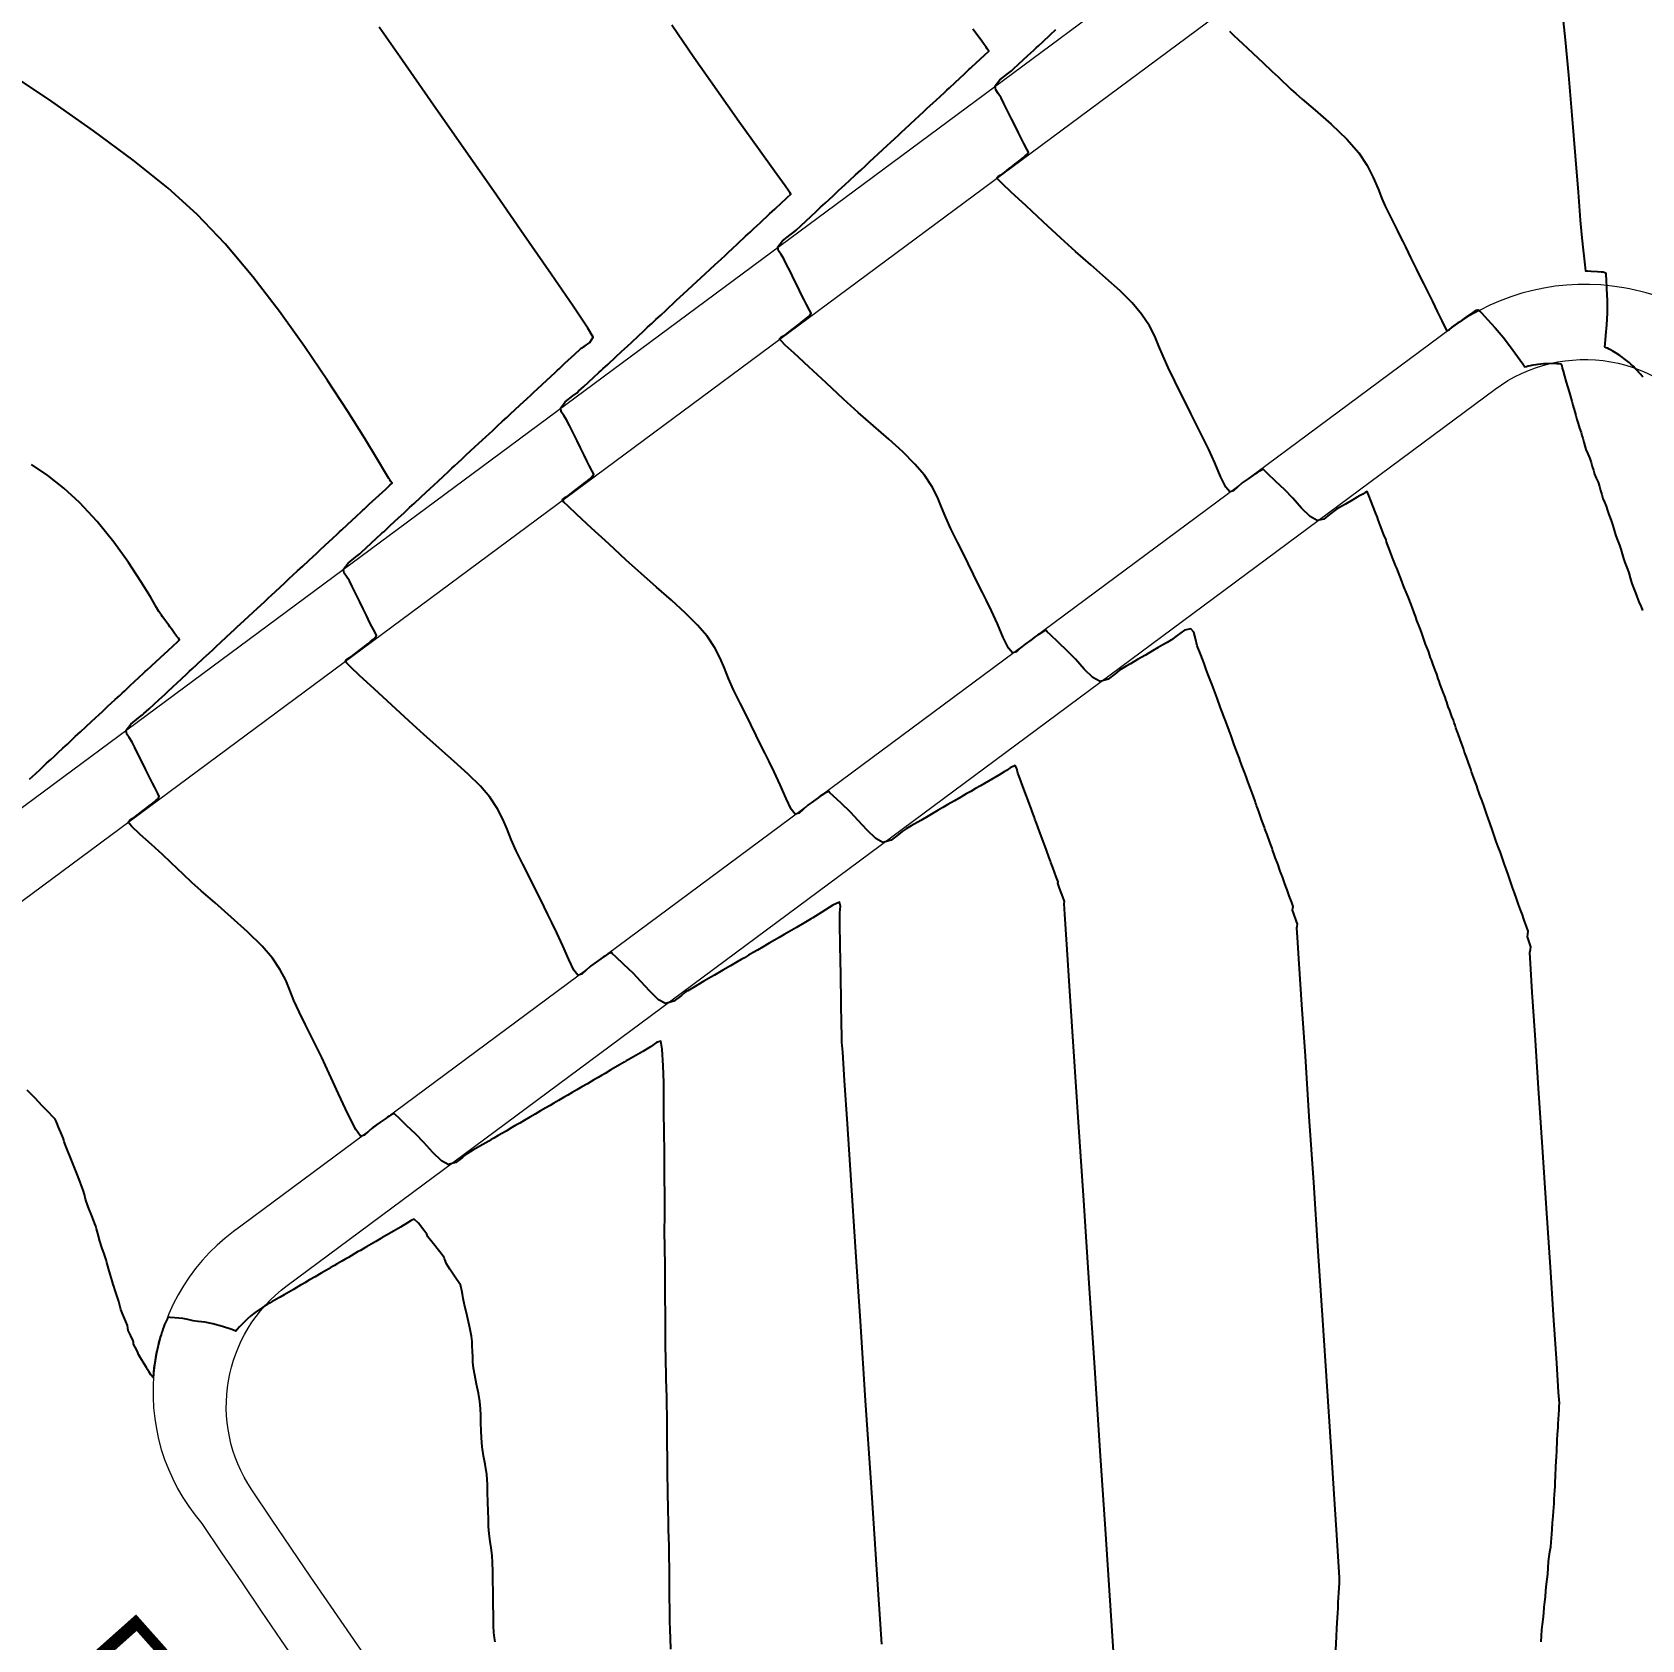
# Model space of a CAD drawing. Header units: millimetres. Extents: x 340454 to 342791, y 6993867 to 6995092.
# Drawn here: x 340802 to 340855.6, y 6994609.8 to 6994663.3 of the extents above; entities that cross this region are included whole.
import ezdxf
from ezdxf.enums import TextEntityAlignment as Align

# ---------------------------------------------------------------- set-up
doc = ezdxf.new("R2010")
doc.units = ezdxf.units.MM
doc.header["$LTSCALE"] = 10
for name, color, linetype in [('AREA_DOS_LOTES', 5, 'Continuous'), ('T-HM-CURVA_INTERMEDIARIA', 45, 'Continuous'), ('T-HM-CURVA_MESTRA', 20, 'Continuous'), ('URB-Calçadas', 2, 'Continuous'), ('URB-Quadras', 3, 'Continuous')]:
    doc.layers.add(name, color=color, linetype=linetype)
doc.styles.add('ARIAL', font='arial.ttf', dxfattribs={"height": 2})

msp = doc.modelspace()

# ---------------------------------------------------------------- linework, layer by layer
at = {"layer": 'T-HM-CURVA_INTERMEDIARIA', "color": 45, "linetype": 'Continuous', "lineweight": -3, "flags": 128}
for points, elevation in [([(340855.586, 6994651.789), (340855.557, 6994651.831), (340855.527, 6994651.872), (340855.463, 6994651.942), (340855.399, 6994652.009), (340855.34, 6994652.079), (340855.264, 6994652.149), (340855.189, 6994652.217), (340855.133, 6994652.273), (340855.043, 6994652.343), (340854.954, 6994652.412), (340854.908, 6994652.451), (340854.821, 6994652.509), (340854.698, 6994652.59), (340854.591, 6994652.654), (340854.514, 6994652.699), (340854.467, 6994652.724), (340854.42, 6994652.749), (340854.371, 6994652.77), (340854.327, 6994652.793), (340854.337, 6994652.903), (340854.364, 6994653.173), (340854.394, 6994653.535), (340854.413, 6994653.922), (340854.41, 6994654.33), (340854.395, 6994654.737), (340854.378, 6994655.05), (340854.37, 6994655.177), (340854.371, 6994655.233), (340854.325, 6994655.263), (340854.268, 6994655.279), (340854.2, 6994655.287), (340854.082, 6994655.294), (340853.871, 6994655.307), (340853.755, 6994655.314), (340853.698, 6994655.313), (340853.683, 6994655.429), (340853.649, 6994655.723), (340853.605, 6994656.119), (340853.561, 6994656.541), (340853.521, 6994657.018), (340853.447, 6994657.94), (340853.351, 6994659.153), (340853.241, 6994660.505), (340853.128, 6994661.841), (340853.021, 6994663.01), (340852.93, 6994663.858)], 721), ([(340830.261, 6994609.632), (340830.087, 6994612.279), (340829.907, 6994615.01), (340829.727, 6994617.738), (340829.552, 6994620.38), (340829.389, 6994622.85), (340829.243, 6994625.064), (340829.119, 6994626.937), (340829.023, 6994628.385), (340828.962, 6994629.322), (340828.939, 6994629.664), (340828.935, 6994629.79), (340828.932, 6994629.916), (340828.927, 6994630.235), (340828.914, 6994630.968), (340828.899, 6994631.913), (340828.883, 6994632.863), (340828.871, 6994633.615), (340828.865, 6994633.963), (340828.887, 6994634.183), (340828.86, 6994634.315), (340828.63, 6994634.217), (340828.268, 6994633.988), (340828.056, 6994633.847), (340827.973, 6994633.799), (340827.89, 6994633.75), (340827.721, 6994633.652), (340827.425, 6994633.48), (340827.187, 6994633.341), (340827.019, 6994633.244), (340826.852, 6994633.146), (340826.696, 6994633.055), (340826.52, 6994632.953), (340826.317, 6994632.835), (340826.13, 6994632.726), (340825.979, 6994632.638), (340825.826, 6994632.549), (340825.691, 6994632.47), (340825.583, 6994632.407), (340825.448, 6994632.329), (340825.226, 6994632.2), (340824.975, 6994632.054), (340824.81, 6994631.958), (340824.694, 6994631.89), (340824.578, 6994631.822), (340824.344, 6994631.686), (340823.992, 6994631.481), (340823.804, 6994631.372), (340823.756, 6994631.344), (340823.709, 6994631.316), (340823.594, 6994631.209), (340823.347, 6994631.024), (340823.067, 6994630.943), (340822.83, 6994631.073), (340822.544, 6994631.353), (340822.249, 6994631.681), (340821.99, 6994631.956), (340821.678, 6994632.249), (340821.416, 6994632.495), (340821.305, 6994632.6), (340821.274, 6994632.639), (340821.215, 6994632.624), (340821.162, 6994632.596), (340821.095, 6994632.555), (340821.042, 6994632.521), (340820.986, 6994632.484), (340820.917, 6994632.435), (340820.76, 6994632.324), (340820.571, 6994632.19), (340820.412, 6994632.047), (340820.282, 6994631.924), (340820.149, 6994631.892), (340820.017, 6994632.052), (340819.846, 6994632.41), (340819.652, 6994632.86), (340819.452, 6994633.301), (340819.284, 6994633.639), (340819.154, 6994633.903), (340819.023, 6994634.166), (340818.856, 6994634.505), (340818.673, 6994634.873), (340818.505, 6994635.213), (340818.323, 6994635.58), (340818.101, 6994636.028), (340817.931, 6994636.406), (340817.795, 6994636.747), (340817.657, 6994637.076), (340817.477, 6994637.422), (340817.219, 6994637.811), (340816.905, 6994638.179), (340816.502, 6994638.579), (340816.035, 6994639.004), (340815.532, 6994639.444), (340815.022, 6994639.892), (340814.532, 6994640.338), (340813.949, 6994640.881), (340813.376, 6994641.408), (340812.883, 6994641.864), (340812.591, 6994642.139), (340812.456, 6994642.274), (340812.413, 6994642.324), (340812.408, 6994642.336), (340812.413, 6994642.353), (340812.44, 6994642.385), (340812.51, 6994642.431), (340812.611, 6994642.493), (340812.717, 6994642.576), (340812.816, 6994642.653), (340812.911, 6994642.726), (340813.004, 6994642.798), (340813.116, 6994642.885), (340813.189, 6994642.942), (340813.247, 6994642.988), (340813.301, 6994643.032), (340813.348, 6994643.074), (340813.387, 6994643.111), (340813.423, 6994643.148), (340813.451, 6994643.197), (340813.398, 6994643.296), (340813.296, 6994643.489), (340813.22, 6994643.641), (340813.123, 6994643.838), (340813.004, 6994644.078), (340812.89, 6994644.309), (340812.759, 6994644.574), (340812.636, 6994644.823), (340812.545, 6994645.006), (340812.449, 6994645.153), (340812.367, 6994645.271), (340812.348, 6994645.403), (340812.501, 6994645.602), (340812.756, 6994645.81), (340812.892, 6994645.909), (340812.942, 6994645.955), (340813.117, 6994646.117), (340813.441, 6994646.419), (340813.63, 6994646.593), (340813.688, 6994646.647), (340813.746, 6994646.702), (340813.904, 6994646.849), (340814.184, 6994647.108), (340814.367, 6994647.278), (340814.459, 6994647.364), (340814.551, 6994647.449), (340814.697, 6994647.584), (340814.925, 6994647.796), (340815.104, 6994647.963), (340815.23, 6994648.08), (340815.355, 6994648.196), (340815.499, 6994648.33), (340815.677, 6994648.495), (340815.841, 6994648.648), (340815.956, 6994648.755), (340816.048, 6994648.839), (340816.163, 6994648.946), (340816.295, 6994649.069), (340816.425, 6994649.19), (340816.578, 6994649.332), (340816.724, 6994649.468), (340816.841, 6994649.576), (340816.972, 6994649.698), (340817.095, 6994649.812), (340817.193, 6994649.903), (340817.316, 6994650.017), (340817.478, 6994650.168), (340817.642, 6994650.32), (340817.782, 6994650.45), (340817.917, 6994650.576), (340818.053, 6994650.702), (340818.231, 6994650.867), (340818.449, 6994651.07), (340818.594, 6994651.204), (340818.692, 6994651.296), (340818.79, 6994651.387), (340818.975, 6994651.559), (340819.251, 6994651.815), (340819.407, 6994651.96), (340819.467, 6994652.016), (340819.527, 6994652.071), (340819.718, 6994652.249), (340820.047, 6994652.554), (340820.223, 6994652.717), (340820.264, 6994652.756), (340820.363, 6994652.812), (340820.546, 6994652.947), (340820.656, 6994653.12), (340820.482, 6994653.417), (340819.995, 6994654.147), (340819.264, 6994655.216), (340818.355, 6994656.53), (340817.337, 6994657.992), (340816.278, 6994659.509), (340815.246, 6994660.985), (340814.308, 6994662.325), (340813.533, 6994663.436)], 726), ([(340845.377, 6994609.422), (340845.399, 6994609.88), (340845.412, 6994610.152), (340845.42, 6994610.336), (340845.428, 6994610.506), (340845.438, 6994610.666), (340845.448, 6994610.827), (340845.455, 6994610.999), (340845.464, 6994611.175), (340845.474, 6994611.339), (340845.484, 6994611.502), (340845.495, 6994611.67), (340845.499, 6994611.846), (340845.478, 6994612.189), (340845.42, 6994613.09), (340845.331, 6994614.456), (340845.217, 6994616.193), (340845.084, 6994618.209), (340844.939, 6994620.409), (340844.788, 6994622.701), (340844.637, 6994624.991), (340844.492, 6994627.186), (340844.36, 6994629.191), (340844.246, 6994630.915), (340844.157, 6994632.263), (340844.1, 6994633.142), (340844.079, 6994633.459), (340844.092, 6994633.523), (340844.103, 6994633.587), (340844.059, 6994633.713), (340843.979, 6994633.928), (340843.934, 6994634.053), (340843.943, 6994634.115), (340843.952, 6994634.176), (340843.907, 6994634.305), (340843.823, 6994634.528), (340843.774, 6994634.66), (340843.752, 6994634.724), (340843.73, 6994634.789), (340843.68, 6994634.925), (340843.594, 6994635.158), (340843.544, 6994635.292), (340843.524, 6994635.354), (340843.503, 6994635.415), (340843.451, 6994635.556), (340843.36, 6994635.8), (340843.309, 6994635.939), (340843.289, 6994635.996), (340843.27, 6994636.054), (340843.251, 6994636.112), (340843.231, 6994636.17), (340843.178, 6994636.314), (340843.085, 6994636.565), (340843.032, 6994636.708), (340843.014, 6994636.762), (340842.996, 6994636.815), (340842.978, 6994636.87), (340842.959, 6994636.924), (340842.905, 6994637.072), (340842.808, 6994637.331), (340842.754, 6994637.477), (340842.737, 6994637.527), (340842.72, 6994637.577), (340842.704, 6994637.627), (340842.687, 6994637.678), (340842.63, 6994637.829), (340842.53, 6994638.097), (340842.474, 6994638.247), (340842.444, 6994638.338), (340842.413, 6994638.43), (340842.355, 6994638.585), (340842.25, 6994638.863), (340842.193, 6994639.016), (340842.166, 6994639.098), (340842.105, 6994639.261), (340841.994, 6994639.555), (340841.933, 6994639.716), (340841.91, 6994639.786), (340841.887, 6994639.858), (340841.823, 6994640.026), (340841.708, 6994640.331), (340841.645, 6994640.498), (340841.626, 6994640.556), (340841.606, 6994640.615), (340841.541, 6994640.787), (340841.421, 6994641.103), (340841.354, 6994641.28), (340841.324, 6994641.371), (340841.254, 6994641.554), (340841.128, 6994641.883), (340841.059, 6994642.062), (340841.039, 6994642.124), (340840.988, 6994642.257), (340840.876, 6994642.547), (340840.762, 6994642.845), (340840.699, 6994643.093), (340840.653, 6994643.3), (340840.544, 6994643.418), (340840.335, 6994643.364), (340840.094, 6994643.19), (340839.908, 6994643.047), (340839.762, 6994642.962), (340839.615, 6994642.876), (340839.464, 6994642.789), (340839.273, 6994642.677), (340839.039, 6994642.541), (340838.776, 6994642.388), (340838.54, 6994642.251), (340838.395, 6994642.166), (340838.282, 6994642.101), (340838.169, 6994642.035), (340838.026, 6994641.911), (340837.793, 6994641.735), (340837.528, 6994641.661), (340837.291, 6994641.792), (340837.004, 6994642.073), (340836.709, 6994642.401), (340836.449, 6994642.676), (340836.138, 6994642.969), (340835.877, 6994643.214), (340835.766, 6994643.318), (340835.736, 6994643.358), (340835.676, 6994643.343), (340835.623, 6994643.315), (340835.556, 6994643.274), (340835.503, 6994643.24), (340835.447, 6994643.202), (340835.378, 6994643.154), (340835.22, 6994643.042), (340835.032, 6994642.909), (340834.873, 6994642.766), (340834.743, 6994642.643), (340834.61, 6994642.611), (340834.478, 6994642.771), (340834.307, 6994643.128), (340834.114, 6994643.578), (340833.913, 6994644.018), (340833.746, 6994644.357), (340833.616, 6994644.62), (340833.485, 6994644.883), (340833.318, 6994645.221), (340833.135, 6994645.59), (340832.967, 6994645.93), (340832.785, 6994646.297), (340832.563, 6994646.746), (340832.392, 6994647.124), (340832.256, 6994647.465), (340832.118, 6994647.795), (340831.938, 6994648.141), (340831.68, 6994648.529), (340831.366, 6994648.898), (340830.962, 6994649.299), (340830.495, 6994649.724), (340829.992, 6994650.164), (340829.481, 6994650.612), (340828.991, 6994651.059), (340828.408, 6994651.601), (340827.836, 6994652.128), (340827.344, 6994652.583), (340827.052, 6994652.858), (340826.917, 6994652.993), (340826.875, 6994653.043), (340826.869, 6994653.055), (340826.874, 6994653.071), (340826.901, 6994653.104), (340826.971, 6994653.15), (340827.072, 6994653.212), (340827.178, 6994653.294), (340827.277, 6994653.371), (340827.371, 6994653.444), (340827.465, 6994653.517), (340827.577, 6994653.604), (340827.65, 6994653.661), (340827.708, 6994653.707), (340827.762, 6994653.751), (340827.809, 6994653.792), (340827.849, 6994653.829), (340827.884, 6994653.867), (340827.912, 6994653.916), (340827.859, 6994654.014), (340827.758, 6994654.207), (340827.682, 6994654.359), (340827.585, 6994654.555), (340827.466, 6994654.795), (340827.352, 6994655.025), (340827.221, 6994655.291), (340827.097, 6994655.541), (340827.006, 6994655.724), (340826.91, 6994655.871), (340826.828, 6994655.989), (340826.809, 6994656.122), (340826.962, 6994656.321), (340827.216, 6994656.528), (340827.353, 6994656.627), (340827.411, 6994656.681), (340827.582, 6994656.84), (340827.9, 6994657.135), (340828.09, 6994657.312), (340828.16, 6994657.376), (340828.229, 6994657.441), (340828.38, 6994657.581), (340828.641, 6994657.823), (340828.828, 6994657.997), (340828.938, 6994658.099), (340829.048, 6994658.202), (340829.192, 6994658.335), (340829.39, 6994658.519), (340829.565, 6994658.681), (340829.717, 6994658.823), (340829.87, 6994658.965), (340830.004, 6994659.089), (340830.143, 6994659.218), (340830.302, 6994659.366), (340830.447, 6994659.5), (340830.562, 6994659.608), (340830.693, 6994659.73), (340830.817, 6994659.845), (340830.915, 6994659.936), (340831.039, 6994660.051), (340831.206, 6994660.206), (340831.378, 6994660.366), (340831.519, 6994660.497), (340831.648, 6994660.616), (340831.776, 6994660.736), (340831.964, 6994660.91), (340832.202, 6994661.131), (340832.347, 6994661.265), (340832.43, 6994661.343), (340832.514, 6994661.42), (340832.706, 6994661.599), (340833.012, 6994661.883), (340833.177, 6994662.036), (340833.214, 6994662.071), (340833.251, 6994662.105), (340833.404, 6994662.245), (340833.677, 6994662.498), (340833.824, 6994662.638), (340833.773, 6994662.712), (340833.736, 6994662.765), (340833.702, 6994662.814), (340833.671, 6994662.86), (340833.566, 6994662.998), (340833.288, 6994663.371)], 724), ([(340852.203, 6994609.703), (340852.216, 6994609.905), (340852.229, 6994610.105), (340852.254, 6994610.279), (340852.279, 6994610.453), (340852.292, 6994610.659), (340852.305, 6994610.862), (340852.33, 6994611.033), (340852.354, 6994611.203), (340852.367, 6994611.412), (340852.38, 6994611.619), (340852.404, 6994611.786), (340852.428, 6994611.953), (340852.441, 6994612.166), (340852.454, 6994612.376), (340852.475, 6994612.541), (340852.5, 6994612.702), (340852.525, 6994612.861), (340852.545, 6994613.021), (340852.555, 6994613.151), (340852.561, 6994613.285), (340852.571, 6994613.45), (340852.589, 6994613.664), (340852.609, 6994613.882), (340852.622, 6994614.036), (340852.63, 6994614.174), (340852.636, 6994614.311), (340852.644, 6994614.447), (340852.655, 6994614.612), (340852.663, 6994614.745), (340852.67, 6994614.88), (340852.676, 6994615.015), (340852.685, 6994615.206), (340852.701, 6994615.538), (340852.717, 6994615.867), (340852.726, 6994616.049), (340852.731, 6994616.173), (340852.737, 6994616.298), (340852.745, 6994616.429), (340852.756, 6994616.602), (340852.764, 6994616.731), (340852.769, 6994616.852), (340852.775, 6994616.974), (340852.783, 6994617.106), (340852.794, 6994617.283), (340852.802, 6994617.413), (340852.809, 6994617.532), (340852.813, 6994617.651), (340852.789, 6994618.016), (340852.726, 6994618.981), (340852.632, 6994620.412), (340852.516, 6994622.176), (340852.386, 6994624.14), (340852.252, 6994626.17), (340852.122, 6994628.132), (340852.006, 6994629.894), (340851.912, 6994631.322), (340851.85, 6994632.282), (340851.828, 6994632.641), (340851.849, 6994632.74), (340851.865, 6994632.837), (340851.807, 6994632.999), (340851.748, 6994633.159), (340851.762, 6994633.256), (340851.777, 6994633.353), (340851.722, 6994633.513), (340851.655, 6994633.684), (340851.619, 6994633.789), (340851.583, 6994633.895), (340851.52, 6994634.068), (340851.457, 6994634.238), (340851.422, 6994634.341), (340851.387, 6994634.445), (340851.321, 6994634.624), (340851.255, 6994634.801), (340851.221, 6994634.902), (340851.187, 6994635.003), (340851.154, 6994635.104), (340851.119, 6994635.207), (340851.051, 6994635.389), (340850.984, 6994635.569), (340850.951, 6994635.669), (340850.918, 6994635.768), (340850.885, 6994635.868), (340850.851, 6994635.969), (340850.781, 6994636.155), (340850.713, 6994636.339), (340850.68, 6994636.437), (340850.648, 6994636.534), (340850.615, 6994636.633), (340850.582, 6994636.732), (340850.511, 6994636.923), (340850.441, 6994637.11), (340850.408, 6994637.206), (340850.377, 6994637.302), (340850.345, 6994637.398), (340850.312, 6994637.496), (340850.239, 6994637.69), (340850.167, 6994637.882), (340850.136, 6994637.976), (340850.105, 6994638.069), (340850.062, 6994638.186), (340849.996, 6994638.361), (340849.953, 6994638.475), (340849.923, 6994638.565), (340849.893, 6994638.655), (340849.864, 6994638.746), (340849.833, 6994638.837), (340849.788, 6994638.957), (340849.719, 6994639.138), (340849.675, 6994639.254), (340849.646, 6994639.341), (340849.618, 6994639.429), (340849.589, 6994639.517), (340849.56, 6994639.606), (340849.514, 6994639.727), (340849.442, 6994639.916), (340849.397, 6994640.035), (340849.369, 6994640.119), (340849.342, 6994640.203), (340849.314, 6994640.288), (340849.286, 6994640.374), (340849.238, 6994640.498), (340849.163, 6994640.694), (340849.116, 6994640.816), (340849.09, 6994640.897), (340849.064, 6994640.977), (340849.038, 6994641.059), (340849.01, 6994641.141), (340848.961, 6994641.269), (340848.882, 6994641.474), (340848.834, 6994641.599), (340848.809, 6994641.675), (340848.784, 6994641.752), (340848.76, 6994641.829), (340848.734, 6994641.908), (340848.684, 6994642.039), (340848.601, 6994642.254), (340848.553, 6994642.382), (340848.529, 6994642.454), (340848.506, 6994642.526), (340848.453, 6994642.665), (340848.363, 6994642.899), (340848.311, 6994643.035), (340848.29, 6994643.1), (340848.269, 6994643.165), (340848.248, 6994643.232), (340848.226, 6994643.298), (340848.17, 6994643.443), (340848.074, 6994643.69), (340848.02, 6994643.831), (340848.001, 6994643.89), (340847.982, 6994643.949), (340847.959, 6994644.01), (340847.936, 6994644.071), (340847.877, 6994644.222), (340847.776, 6994644.484), (340847.718, 6994644.631), (340847.696, 6994644.684), (340847.674, 6994644.738), (340847.651, 6994644.791), (340847.628, 6994644.845), (340847.567, 6994645.004), (340847.459, 6994645.283), (340847.399, 6994645.437), (340847.362, 6994645.525), (340847.327, 6994645.613), (340847.263, 6994645.78), (340847.148, 6994646.079), (340847.085, 6994646.242), (340847.065, 6994646.306), (340847.045, 6994646.372), (340846.976, 6994646.547), (340846.85, 6994646.868), (340846.781, 6994647.045), (340846.757, 6994647.123), (340846.683, 6994647.309), (340846.546, 6994647.652), (340846.467, 6994647.85), (340846.443, 6994647.925), (340846.414, 6994647.985), (340846.347, 6994647.952), (340846.269, 6994647.9), (340846.184, 6994647.851), (340846.082, 6994647.792), (340845.945, 6994647.711), (340845.691, 6994647.564), (340845.4, 6994647.394), (340845.165, 6994647.217), (340844.978, 6994647.067), (340844.758, 6994647.021), (340844.522, 6994647.152), (340844.234, 6994647.433), (340843.938, 6994647.762), (340843.679, 6994648.036), (340843.368, 6994648.329), (340843.108, 6994648.574), (340842.997, 6994648.678), (340842.966, 6994648.718), (340842.906, 6994648.702), (340842.854, 6994648.674), (340842.786, 6994648.633), (340842.734, 6994648.599), (340842.678, 6994648.562), (340842.609, 6994648.513), (340842.451, 6994648.401), (340842.262, 6994648.268), (340842.103, 6994648.125), (340841.973, 6994648.002), (340841.841, 6994647.97), (340841.708, 6994648.13), (340841.538, 6994648.487), (340841.344, 6994648.937), (340841.144, 6994649.377), (340840.977, 6994649.715), (340840.847, 6994649.979), (340840.716, 6994650.242), (340840.549, 6994650.58), (340840.366, 6994650.948), (340840.198, 6994651.289), (340840.016, 6994651.656), (340839.794, 6994652.105), (340839.623, 6994652.483), (340839.487, 6994652.824), (340839.349, 6994653.154), (340839.169, 6994653.5), (340838.91, 6994653.889), (340838.597, 6994654.257), (340838.192, 6994654.658), (340837.725, 6994655.084), (340837.222, 6994655.524), (340836.711, 6994655.972), (340836.221, 6994656.419), (340835.638, 6994656.961), (340835.067, 6994657.487), (340834.574, 6994657.942), (340834.283, 6994658.217), (340834.148, 6994658.353), (340834.105, 6994658.402), (340834.1, 6994658.414), (340834.104, 6994658.431), (340834.132, 6994658.463), (340834.202, 6994658.509), (340834.302, 6994658.571), (340834.409, 6994658.654), (340834.507, 6994658.73), (340834.602, 6994658.804), (340834.695, 6994658.876), (340834.808, 6994658.963), (340834.881, 6994659.02), (340834.939, 6994659.066), (340834.992, 6994659.111), (340835.039, 6994659.152), (340835.079, 6994659.189), (340835.114, 6994659.226), (340835.142, 6994659.275), (340835.09, 6994659.374), (340834.988, 6994659.566), (340834.912, 6994659.717), (340834.816, 6994659.914), (340834.697, 6994660.153), (340834.583, 6994660.384), (340834.452, 6994660.65), (340834.328, 6994660.9), (340834.237, 6994661.083), (340834.141, 6994661.23), (340834.059, 6994661.348), (340834.04, 6994661.481), (340834.192, 6994661.68), (340834.446, 6994661.887), (340834.584, 6994661.986), (340834.648, 6994662.047), (340834.816, 6994662.203), (340835.129, 6994662.493), (340835.321, 6994662.671), (340835.398, 6994662.743), (340835.476, 6994662.815), (340835.622, 6994662.951), (340835.868, 6994663.179), (340836.058, 6994663.356)], 723), ([(340841.833, 6994663.3), (340841.979, 6994663.163), (340842.125, 6994663.026), (340842.274, 6994662.886), (340842.427, 6994662.742), (340842.625, 6994662.555), (340842.94, 6994662.259), (340843.255, 6994661.963), (340843.451, 6994661.779), (340843.597, 6994661.641), (340843.744, 6994661.503), (340843.892, 6994661.364), (340844.04, 6994661.225), (340844.259, 6994661.038), (340844.688, 6994660.675), (340845.217, 6994660.208), (340845.738, 6994659.708), (340846.141, 6994659.248), (340846.412, 6994658.833), (340846.62, 6994658.43), (340846.78, 6994658.057), (340846.907, 6994657.735), (340847.016, 6994657.481), (340847.179, 6994657.151), (340847.313, 6994656.881), (340847.413, 6994656.678), (340847.507, 6994656.488), (340847.6, 6994656.302), (340847.69, 6994656.12), (340847.78, 6994655.938), (340847.86, 6994655.776), (340847.949, 6994655.596), (340848.059, 6994655.375), (340848.164, 6994655.163), (340848.289, 6994654.91), (340848.432, 6994654.622), (340848.587, 6994654.307), (340848.749, 6994653.972), (340848.898, 6994653.659), (340849.013, 6994653.425), (340849.071, 6994653.33), (340849.159, 6994653.38), (340849.229, 6994653.441), (340849.306, 6994653.495), (340849.4, 6994653.562), (340849.493, 6994653.627), (340849.564, 6994653.678), (340849.61, 6994653.71), (340849.743, 6994653.805), (340849.879, 6994653.9), (340849.939, 6994653.943), (340849.997, 6994653.981), (340850.05, 6994654.014), (340850.098, 6994654.031), (340850.159, 6994653.997), (340850.237, 6994653.915), (340850.427, 6994653.708), (340850.678, 6994653.426), (340850.938, 6994653.119), (340851.188, 6994652.796), (340851.421, 6994652.478), (340851.594, 6994652.235), (340851.668, 6994652.136), (340851.721, 6994652.146), (340851.776, 6994652.163), (340851.852, 6994652.177), (340851.943, 6994652.194), (340852.038, 6994652.21), (340852.111, 6994652.222), (340852.195, 6994652.23), (340852.286, 6994652.239), (340852.422, 6994652.248), (340852.59, 6994652.249), (340852.725, 6994652.247), (340852.799, 6994652.246), (340852.866, 6994652.235), (340852.89, 6994652.169), (340852.907, 6994652.093), (340852.938, 6994651.984), (340852.987, 6994651.817), (340853.043, 6994651.623), (340853.136, 6994651.298), (340853.224, 6994650.991), (340853.264, 6994650.852), (340853.285, 6994650.779), (340853.304, 6994650.714), (340853.327, 6994650.633), (340853.363, 6994650.508), (340853.399, 6994650.385), (340853.419, 6994650.315), (340853.439, 6994650.244), (340853.488, 6994650.092), (340853.534, 6994649.95), (340853.549, 6994649.9), (340853.563, 6994649.849), (340853.59, 6994649.757), (340853.629, 6994649.623), (340853.661, 6994649.505), (340853.699, 6994649.379), (340853.762, 6994649.239), (340853.83, 6994649.087), (340853.873, 6994648.951), (340853.909, 6994648.82), (340853.945, 6994648.691), (340853.985, 6994648.564), (340854.041, 6994648.432), (340854.101, 6994648.291), (340854.146, 6994648.152), (340854.184, 6994648.018), (340854.222, 6994647.886), (340854.263, 6994647.755), (340854.316, 6994647.627), (340854.371, 6994647.495), (340854.416, 6994647.349), (340854.455, 6994647.218), (340854.502, 6994647.103), (340854.549, 6994646.988), (340854.591, 6994646.856), (340854.638, 6994646.7), (340854.684, 6994646.547), (340854.724, 6994646.421), (340854.769, 6994646.308), (340854.814, 6994646.196), (340854.856, 6994646.065), (340854.904, 6994645.906), (340854.951, 6994645.751), (340854.992, 6994645.625), (340855.035, 6994645.514), (340855.078, 6994645.404), (340855.12, 6994645.274), (340855.169, 6994645.114), (340855.217, 6994644.956), (340855.258, 6994644.831), (340855.299, 6994644.722), (340855.342, 6994644.613), (340855.391, 6994644.486), (340855.459, 6994644.317), (340855.53, 6994644.147), (340855.582, 6994644.023)], 722), ([(340823.239, 6994609.459), (340823.229, 6994609.823), (340823.221, 6994610.107), (340823.214, 6994610.391), (340823.207, 6994610.756), (340823.201, 6994611.207), (340823.198, 6994611.677), (340823.194, 6994612.137), (340823.189, 6994612.56), (340823.183, 6994612.9), (340823.177, 6994613.172), (340823.17, 6994613.434), (340823.162, 6994613.746), (340823.155, 6994614.047), (340823.149, 6994614.282), (340823.143, 6994614.516), (340823.138, 6994614.818), (340823.134, 6994615.214), (340823.13, 6994615.76), (340823.126, 6994616.351), (340823.122, 6994616.881), (340823.119, 6994617.242), (340823.113, 6994617.576), (340823.106, 6994617.843), (340823.099, 6994618.15), (340823.093, 6994618.45), (340823.088, 6994618.69), (340823.082, 6994618.966), (340823.076, 6994619.23), (340823.071, 6994619.44), (340823.066, 6994619.704), (340823.064, 6994620.021), (340823.06, 6994620.565), (340823.056, 6994621.22), (340823.052, 6994621.867), (340823.049, 6994622.388), (340823.047, 6994622.665), (340823.043, 6994622.853), (340823.039, 6994623.002), (340823.037, 6994623.19), (340823.036, 6994623.38), (340823.036, 6994623.533), (340823.038, 6994623.718), (340823.041, 6994623.899), (340823.044, 6994624.043), (340823.046, 6994624.224), (340823.044, 6994624.545), (340823.037, 6994625.174), (340823.028, 6994625.951), (340823.02, 6994626.713), (340823.013, 6994627.299), (340823.01, 6994627.548), (340823.011, 6994627.652), (340823.013, 6994627.745), (340823.013, 6994627.831), (340823.014, 6994627.912), (340823.015, 6994627.986), (340823.015, 6994628.06), (340823.009, 6994628.322), (340822.99, 6994628.874), (340822.956, 6994629.428), (340822.905, 6994629.698), (340822.761, 6994629.649), (340822.565, 6994629.5), (340822.313, 6994629.354), (340821.997, 6994629.17), (340821.828, 6994629.071), (340821.762, 6994629.033), (340821.695, 6994628.994), (340821.534, 6994628.901), (340821.249, 6994628.734), (340821.053, 6994628.62), (340820.939, 6994628.554), (340820.826, 6994628.488), (340820.68, 6994628.403), (340820.466, 6994628.278), (340820.278, 6994628.169), (340820.117, 6994628.075), (340819.956, 6994627.982), (340819.817, 6994627.9), (340819.672, 6994627.816), (340819.504, 6994627.718), (340819.349, 6994627.628), (340819.224, 6994627.556), (340819.087, 6994627.476), (340818.908, 6994627.372), (340818.729, 6994627.267), (340818.55, 6994627.163), (340818.362, 6994627.054), (340818.217, 6994626.969), (340818.086, 6994626.893), (340817.955, 6994626.817), (340817.76, 6994626.703), (340817.501, 6994626.552), (340817.348, 6994626.463), (340817.264, 6994626.415), (340817.181, 6994626.366), (340816.982, 6994626.25), (340816.655, 6994626.06), (340816.478, 6994625.957), (340816.404, 6994625.914), (340816.305, 6994625.82), (340816.085, 6994625.656), (340815.836, 6994625.583), (340815.613, 6994625.712), (340815.325, 6994625.992), (340815.024, 6994626.321), (340814.76, 6994626.596), (340814.448, 6994626.889), (340814.186, 6994627.136), (340814.075, 6994627.24), (340814.044, 6994627.28), (340813.984, 6994627.265), (340813.932, 6994627.237), (340813.864, 6994627.196), (340813.811, 6994627.162), (340813.756, 6994627.124), (340813.687, 6994627.076), (340813.529, 6994626.964), (340813.341, 6994626.831), (340813.182, 6994626.688), (340813.052, 6994626.565), (340812.919, 6994626.533), (340812.761, 6994626.754), (340812.497, 6994627.274), (340812.183, 6994627.945), (340811.874, 6994628.618), (340811.625, 6994629.146), (340811.413, 6994629.574), (340811.248, 6994629.908), (340811.083, 6994630.241), (340810.871, 6994630.669), (340810.7, 6994631.047), (340810.564, 6994631.388), (340810.426, 6994631.717), (340810.247, 6994632.063), (340809.988, 6994632.451), (340809.64, 6994632.852), (340809.158, 6994633.326), (340808.614, 6994633.823), (340808.077, 6994634.297), (340807.616, 6994634.698), (340807.302, 6994634.978), (340807.027, 6994635.237), (340806.812, 6994635.439), (340806.598, 6994635.64), (340806.323, 6994635.899), (340805.96, 6994636.232), (340805.586, 6994636.57), (340805.294, 6994636.842), (340805.178, 6994636.977), (340805.254, 6994637.056), (340805.381, 6994637.134), (340805.487, 6994637.217), (340805.586, 6994637.293), (340805.68, 6994637.367), (340805.773, 6994637.439), (340805.886, 6994637.526), (340805.959, 6994637.583), (340806.017, 6994637.629), (340806.07, 6994637.673), (340806.117, 6994637.714), (340806.157, 6994637.751), (340806.192, 6994637.788), (340806.22, 6994637.837), (340806.168, 6994637.936), (340806.066, 6994638.13), (340805.989, 6994638.282), (340805.892, 6994638.479), (340805.773, 6994638.72), (340805.659, 6994638.95), (340805.528, 6994639.215), (340805.405, 6994639.464), (340805.314, 6994639.647), (340805.218, 6994639.794), (340805.137, 6994639.911), (340805.118, 6994640.044), (340805.271, 6994640.243), (340805.525, 6994640.451), (340805.662, 6994640.549), (340805.71, 6994640.594), (340805.886, 6994640.757), (340806.211, 6994641.059), (340806.399, 6994641.234), (340806.456, 6994641.287), (340806.513, 6994641.34), (340806.672, 6994641.488), (340806.954, 6994641.749), (340807.136, 6994641.919), (340807.227, 6994642.003), (340807.317, 6994642.086), (340807.463, 6994642.222), (340807.694, 6994642.437), (340807.874, 6994642.604), (340807.997, 6994642.718), (340808.12, 6994642.833), (340808.265, 6994642.967), (340808.446, 6994643.135), (340808.611, 6994643.288), (340808.723, 6994643.393), (340808.812, 6994643.475), (340808.924, 6994643.579), (340809.058, 6994643.704), (340809.194, 6994643.83), (340809.348, 6994643.973), (340809.486, 6994644.102), (340809.597, 6994644.204), (340809.728, 6994644.326), (340809.856, 6994644.445), (340809.957, 6994644.539), (340810.085, 6994644.658), (340810.243, 6994644.804), (340810.395, 6994644.945), (340810.533, 6994645.073), (340810.678, 6994645.208), (340810.822, 6994645.343), (340810.993, 6994645.501), (340811.192, 6994645.686), (340811.337, 6994645.821), (340811.449, 6994645.924), (340811.56, 6994646.027), (340811.741, 6994646.196), (340811.992, 6994646.429), (340812.142, 6994646.568), (340812.22, 6994646.64), (340812.297, 6994646.712), (340812.482, 6994646.884), (340812.782, 6994647.163), (340812.948, 6994647.316), (340812.991, 6994647.357), (340813.034, 6994647.397), (340813.208, 6994647.558), (340813.533, 6994647.86), (340813.753, 6994648.065), (340813.891, 6994648.19), (340813.967, 6994648.263), (340813.916, 6994648.333), (340813.886, 6994648.375), (340813.854, 6994648.419), (340813.756, 6994648.586), (340813.484, 6994649.046), (340813.057, 6994649.748), (340812.496, 6994650.642), (340811.822, 6994651.678), (340811.056, 6994652.804), (340810.217, 6994653.97), (340809.328, 6994655.125), (340808.408, 6994656.22), (340807.478, 6994657.203), (340806.513, 6994658.073), (340805.346, 6994659.009), (340804.035, 6994659.98), (340802.643, 6994660.957), (340801.23, 6994661.909)], 727), ([(340801.905, 6994638.416), (340801.999, 6994638.504), (340802.118, 6994638.614), (340802.239, 6994638.727), (340802.341, 6994638.821), (340802.468, 6994638.939), (340802.607, 6994639.069), (340802.729, 6994639.182), (340802.855, 6994639.299), (340803.007, 6994639.44), (340803.159, 6994639.581), (340803.289, 6994639.702), (340803.424, 6994639.828), (340803.592, 6994639.983), (340803.787, 6994640.164), (340803.965, 6994640.33), (340804.097, 6994640.453), (340804.213, 6994640.56), (340804.329, 6994640.668), (340804.51, 6994640.836), (340804.752, 6994641.061), (340804.901, 6994641.199), (340804.984, 6994641.276), (340805.067, 6994641.353), (340805.25, 6994641.523), (340805.543, 6994641.795), (340805.705, 6994641.946), (340805.754, 6994641.992), (340805.804, 6994642.038), (340805.957, 6994642.18), (340806.255, 6994642.457), (340806.509, 6994642.693), (340806.682, 6994642.849), (340806.827, 6994642.98), (340806.889, 6994643.046), (340806.853, 6994643.104), (340806.803, 6994643.163), (340806.741, 6994643.25), (340806.673, 6994643.342), (340806.62, 6994643.416), (340806.573, 6994643.481), (340806.532, 6994643.538), (340806.494, 6994643.59), (340806.46, 6994643.636), (340806.429, 6994643.679), (340806.375, 6994643.753), (340806.33, 6994643.816), (340806.291, 6994643.869), (340806.258, 6994643.915), (340806.203, 6994643.991), (340806.128, 6994644.123), (340805.923, 6994644.474), (340805.604, 6994644.991), (340805.191, 6994645.619), (340804.701, 6994646.303), (340804.154, 6994646.989), (340803.567, 6994647.623), (340803.041, 6994648.099), (340802.509, 6994648.511), (340801.962, 6994648.883)], 728), ([(340817.395, 6994609.704), (340817.373, 6994609.839), (340817.355, 6994610.01), (340817.345, 6994610.237), (340817.338, 6994610.57), (340817.332, 6994610.963), (340817.325, 6994611.372), (340817.319, 6994611.742), (340817.317, 6994612.057), (340817.312, 6994612.331), (340817.298, 6994612.58), (340817.266, 6994612.837), (340817.229, 6994613.04), (340817.196, 6994613.296), (340817.179, 6994613.538), (340817.171, 6994613.789), (340817.164, 6994614.057), (340817.155, 6994614.35), (340817.147, 6994614.682), (340817.142, 6994614.945), (340817.117, 6994615.275), (340817.067, 6994615.617), (340817.011, 6994615.893), (340816.964, 6994616.198), (340816.94, 6994616.491), (340816.933, 6994616.727), (340816.924, 6994616.996), (340816.916, 6994617.251), (340816.91, 6994617.454), (340816.888, 6994617.707), (340816.843, 6994617.975), (340816.78, 6994618.28), (340816.717, 6994618.574), (340816.676, 6994618.807), (340816.657, 6994619.015), (340816.65, 6994619.183), (340816.642, 6994619.374), (340816.635, 6994619.555), (340816.631, 6994619.699), (340816.612, 6994619.878), (340816.557, 6994620.153), (340816.467, 6994620.549), (340816.379, 6994620.921), (340816.332, 6994621.125), (340816.309, 6994621.276), (340816.291, 6994621.392), (340816.27, 6994621.488), (340816.24, 6994621.58), (340816.112, 6994621.778), (340815.892, 6994622.101), (340815.772, 6994622.281), (340815.752, 6994622.343), (340815.735, 6994622.401), (340815.716, 6994622.45), (340815.696, 6994622.498), (340815.556, 6994622.679), (340815.301, 6994623.005), (340815.161, 6994623.185), (340815.126, 6994623.271), (340815.028, 6994623.403), (340814.84, 6994623.64), (340814.703, 6994623.774), (340814.597, 6994623.73), (340814.483, 6994623.645), (340814.246, 6994623.507), (340813.88, 6994623.294), (340813.684, 6994623.18), (340813.64, 6994623.155), (340813.596, 6994623.129), (340813.425, 6994623.03), (340813.112, 6994622.847), (340812.913, 6994622.732), (340812.82, 6994622.677), (340812.726, 6994622.622), (340812.602, 6994622.55), (340812.511, 6994622.497), (340812.467, 6994622.472), (340812.424, 6994622.447), (340812.291, 6994622.369), (340812.14, 6994622.281), (340812.053, 6994622.23), (340811.986, 6994622.191), (340811.906, 6994622.145), (340811.856, 6994622.116), (340811.779, 6994622.071), (340811.603, 6994621.969), (340811.404, 6994621.853), (340811.219, 6994621.745), (340811.065, 6994621.656), (340810.987, 6994621.61), (340810.923, 6994621.573), (340810.86, 6994621.536), (340810.778, 6994621.488), (340810.685, 6994621.434), (340810.606, 6994621.388), (340810.526, 6994621.342), (340810.372, 6994621.252), (340810.244, 6994621.177), (340810.192, 6994621.149), (340810.12, 6994621.108), (340810.046, 6994621.065), (340809.98, 6994621.027), (340809.904, 6994620.984), (340809.823, 6994620.938), (340809.778, 6994620.911), (340809.733, 6994620.885), (340809.649, 6994620.831), (340809.521, 6994620.745), (340809.408, 6994620.663), (340809.271, 6994620.553), (340809.15, 6994620.449), (340809.033, 6994620.336), (340808.886, 6994620.182), (340808.81, 6994620.097), (340808.77, 6994620.046), (340808.633, 6994620.094), (340808.328, 6994620.197), (340808.002, 6994620.291), (340807.737, 6994620.339), (340807.516, 6994620.365), (340807.342, 6994620.388), (340807.174, 6994620.43), (340807.005, 6994620.467), (340806.738, 6994620.491), (340806.581, 6994620.497), (340806.53, 6994620.513), (340806.493, 6994620.464), (340806.458, 6994620.399), (340806.416, 6994620.314), (340806.392, 6994620.261), (340806.371, 6994620.203), (340806.341, 6994620.114), (340806.321, 6994620.053), (340806.305, 6994620.005), (340806.279, 6994619.924), (340806.252, 6994619.842), (340806.235, 6994619.789), (340806.208, 6994619.682), (340806.18, 6994619.57), (340806.156, 6994619.478), (340806.145, 6994619.426), (340806.135, 6994619.378), (340806.119, 6994619.303), (340806.106, 6994619.234), (340806.095, 6994619.165), (340806.082, 6994619.076), (340806.06, 6994618.936), (340806.041, 6994618.81), (340806.035, 6994618.755), (340806.029, 6994618.7), (340806.03, 6994618.598), (340806.013, 6994618.504), (340805.94, 6994618.591), (340805.872, 6994618.701), (340805.832, 6994618.765), (340805.793, 6994618.829), (340805.717, 6994618.953), (340805.593, 6994619.158), (340805.526, 6994619.269), (340805.51, 6994619.335), (340805.468, 6994619.411), (340805.417, 6994619.508), (340805.366, 6994619.61), (340805.357, 6994619.664), (340805.349, 6994619.718), (340805.269, 6994619.885), (340805.184, 6994620.066), (340805.17, 6994620.147), (340805.156, 6994620.229), (340805.102, 6994620.364), (340805.006, 6994620.595), (340804.939, 6994620.768), (340804.907, 6994620.898), (340804.877, 6994621.028), (340804.821, 6994621.201), (340804.743, 6994621.428), (340804.703, 6994621.543), (340804.689, 6994621.594), (340804.655, 6994621.712), (340804.587, 6994621.944), (340804.532, 6994622.133), (340804.476, 6994622.325), (340804.449, 6994622.419), (340804.419, 6994622.513), (340804.382, 6994622.615), (340804.309, 6994622.825), (340804.239, 6994623.039), (340804.17, 6994623.297), (340804.132, 6994623.451), (340804.102, 6994623.535), (340804.07, 6994623.619), (340803.992, 6994623.821), (340803.856, 6994624.177), (340803.762, 6994624.434), (340803.725, 6994624.585), (340803.687, 6994624.736), (340803.633, 6994624.883), (340803.571, 6994625.032), (340803.47, 6994625.287), (340803.295, 6994625.728), (340803.13, 6994626.148), (340803.054, 6994626.341), (340803.042, 6994626.39), (340803.029, 6994626.439), (340802.972, 6994626.578), (340802.869, 6994626.826), (340802.809, 6994626.97), (340802.785, 6994627.032), (340802.758, 6994627.092), (340802.709, 6994627.143), (340802.655, 6994627.196), (340802.553, 6994627.303), (340802.335, 6994627.531), (340802.074, 6994627.804), (340801.823, 6994628.065)], 728)]:
    msp.add_lwpolyline(points, dxfattribs=dict(at, elevation=elevation))
at = {"layer": 'T-HM-CURVA_MESTRA', "color": 20, "linetype": 'Continuous', "lineweight": -3, "elevation": 725, "flags": 128}
msp.add_lwpolyline([(340837.992, 6994609.053), (340837.86, 6994611.078), (340837.704, 6994613.448), (340837.532, 6994616.064), (340837.35, 6994618.827), (340837.165, 6994621.636), (340836.983, 6994624.393), (340836.811, 6994626.999), (340836.656, 6994629.353), (340836.524, 6994631.358), (340836.421, 6994632.913), (340836.354, 6994633.919), (340836.331, 6994634.277), (340836.342, 6994634.336), (340836.284, 6994634.496), (340836.178, 6994634.789), (340836.12, 6994634.948), (340836.128, 6994634.999), (340836.067, 6994635.165), (340835.954, 6994635.47), (340835.893, 6994635.636), (340835.877, 6994635.683), (340835.837, 6994635.791), (340835.743, 6994636.045), (340835.632, 6994636.347), (340835.514, 6994636.666), (340835.409, 6994636.952), (340835.362, 6994637.078), (340835.344, 6994637.133), (340835.301, 6994637.249), (340835.2, 6994637.521), (340835.079, 6994637.846), (340834.96, 6994638.166), (340834.857, 6994638.446), (340834.794, 6994638.615), (340834.757, 6994638.766), (340834.701, 6994638.866), (340834.541, 6994638.793), (340834.417, 6994638.7), (340834.334, 6994638.652), (340834.157, 6994638.549), (340833.813, 6994638.348), (340833.548, 6994638.194), (340833.386, 6994638.1), (340833.225, 6994638.006), (340833.073, 6994637.918), (340832.894, 6994637.814), (340832.678, 6994637.688), (340832.465, 6994637.564), (340832.291, 6994637.463), (340832.139, 6994637.374), (340831.974, 6994637.278), (340831.808, 6994637.182), (340831.559, 6994637.036), (340831.243, 6994636.853), (340831.073, 6994636.754), (340831.006, 6994636.715), (340830.939, 6994636.675), (340830.819, 6994636.565), (340830.574, 6994636.382), (340830.297, 6994636.302), (340830.061, 6994636.433), (340829.774, 6994636.713), (340829.479, 6994637.041), (340829.219, 6994637.316), (340828.908, 6994637.609), (340828.647, 6994637.855), (340828.536, 6994637.959), (340828.505, 6994637.999), (340828.445, 6994637.983), (340828.393, 6994637.955), (340828.325, 6994637.915), (340828.272, 6994637.881), (340828.217, 6994637.843), (340828.148, 6994637.794), (340827.99, 6994637.683), (340827.801, 6994637.55), (340827.642, 6994637.406), (340827.512, 6994637.284), (340827.38, 6994637.251), (340827.247, 6994637.412), (340827.076, 6994637.769), (340826.883, 6994638.219), (340826.683, 6994638.66), (340826.515, 6994638.998), (340826.385, 6994639.261), (340826.254, 6994639.525), (340826.087, 6994639.863), (340825.904, 6994640.231), (340825.736, 6994640.572), (340825.554, 6994640.939), (340825.332, 6994641.387), (340825.161, 6994641.765), (340825.026, 6994642.106), (340824.887, 6994642.436), (340824.708, 6994642.781), (340824.449, 6994643.17), (340824.136, 6994643.538), (340823.732, 6994643.939), (340823.265, 6994644.364), (340822.762, 6994644.804), (340822.252, 6994645.252), (340821.761, 6994645.699), (340821.178, 6994646.241), (340820.606, 6994646.768), (340820.113, 6994647.223), (340819.822, 6994647.498), (340819.687, 6994647.634), (340819.644, 6994647.684), (340819.639, 6994647.695), (340819.643, 6994647.712), (340819.671, 6994647.744), (340819.741, 6994647.79), (340819.842, 6994647.853), (340819.948, 6994647.935), (340820.047, 6994648.012), (340820.141, 6994648.085), (340820.234, 6994648.158), (340820.347, 6994648.245), (340820.42, 6994648.301), (340820.478, 6994648.347), (340820.531, 6994648.392), (340820.578, 6994648.433), (340820.618, 6994648.47), (340820.653, 6994648.507), (340820.681, 6994648.556), (340820.629, 6994648.655), (340820.527, 6994648.848), (340820.451, 6994649), (340820.354, 6994649.196), (340820.235, 6994649.437), (340820.121, 6994649.667), (340819.99, 6994649.933), (340819.866, 6994650.182), (340819.776, 6994650.365), (340819.68, 6994650.512), (340819.598, 6994650.63), (340819.579, 6994650.763), (340819.731, 6994650.962), (340819.986, 6994651.169), (340820.123, 6994651.268), (340820.175, 6994651.317), (340820.349, 6994651.478), (340820.671, 6994651.777), (340820.86, 6994651.953), (340820.923, 6994652.011), (340820.985, 6994652.069), (340821.141, 6994652.213), (340821.413, 6994652.466), (340821.597, 6994652.637), (340821.697, 6994652.73), (340821.797, 6994652.823), (340821.941, 6994652.957), (340822.157, 6994653.157), (340822.334, 6994653.322), (340822.472, 6994653.45), (340822.61, 6994653.578), (340822.749, 6994653.707), (340822.909, 6994653.856), (340823.072, 6994654.007), (340823.198, 6994654.124), (340823.298, 6994654.217), (340823.425, 6994654.335), (340823.556, 6994654.457), (340823.668, 6994654.561), (340823.809, 6994654.692), (340823.967, 6994654.838), (340824.107, 6994654.968), (340824.241, 6994655.093), (340824.394, 6994655.235), (340824.546, 6994655.376), (340824.719, 6994655.537), (340824.916, 6994655.72), (340825.059, 6994655.853), (340825.171, 6994655.957), (340825.283, 6994656.061), (340825.47, 6994656.235), (340825.729, 6994656.475), (340825.879, 6994656.615), (340825.95, 6994656.68), (340826.02, 6994656.746), (340826.212, 6994656.924), (340826.53, 6994657.219), (340826.701, 6994657.378), (340826.758, 6994657.431), (340826.885, 6994657.548), (340827.116, 6994657.762), (340827.24, 6994657.879), (340827.203, 6994657.932), (340827.174, 6994657.975), (340827.044, 6994658.153), (340826.688, 6994658.644), (340826.158, 6994659.381), (340825.501, 6994660.3), (340824.769, 6994661.336), (340824.012, 6994662.424), (340823.278, 6994663.499)], dxfattribs=at)
at = {"layer": 'URB-Calçadas', "lineweight": 0}
msp.add_lwpolyline([(340791.598, 6994636.247, 0.463778), (340801.688, 6994634.389), (340841.713, 6994664.056, 0.413765), (340843.279, 6994674.539), (340713.551, 6994850.12)], format="xyb", dxfattribs=at)
msp.add_lwpolyline([(340947.007, 6994560.764, -0.090606), (340859.912, 6994651.512, 0.43018), (340849.186, 6994653.399), (340808.98, 6994623.567, 0.451105), (340807.636, 6994613.645, 0.090816), (340911.779, 6994506.658, 0.478228), (340922.171, 6994508.353), (340948.954, 6994550.671, 0.396473)], format="xyb", close=True, dxfattribs=at)
at = {"layer": 'URB-Quadras', "color": 252, "lineweight": 0}
msp.add_lwpolyline([(340679.087, 6994633.225, -1.140997), (340691.277, 6994649.02), (340732.961, 6994592.783, 0.414213), (340739.955, 6994591.744), (340780.125, 6994621.519, 0.414214), (340781.165, 6994628.513), (340710.383, 6994724.007, -2.195265), (340721.458, 6994734.256), (340793.205, 6994637.438, 0.414246), (340800.199, 6994636.398), (340840.224, 6994666.065, 0.413765), (340841.268, 6994673.053), (340762.203, 6994780.065)], format="xyb", dxfattribs=at)
msp.add_lwpolyline([(340912.937, 6994508.288, -0.090816), (340809.297, 6994614.759, -0.400356), (340810.47, 6994621.559), (340850.676, 6994651.391, -0.43018), (340857.826, 6994650.133, 0.090606), (340945.543, 6994558.736, -0.396473), (340946.842, 6994552.008), (340920.058, 6994509.69, -0.42996)], format="xyb", close=True, dxfattribs=at)

# ---------------------------------------------------------------- texts
at = {"layer": 'AREA_DOS_LOTES', "color": 5, "transparency": 33554687, "style": 'ARIAL'}
msp.add_text('RUA B', height=3.2585, rotation=311.668, dxfattribs=at).set_placement((340808.605, 6994604.618, -721), align=Align.MIDDLE_CENTER)

doc.saveas('drawing.dxf')
